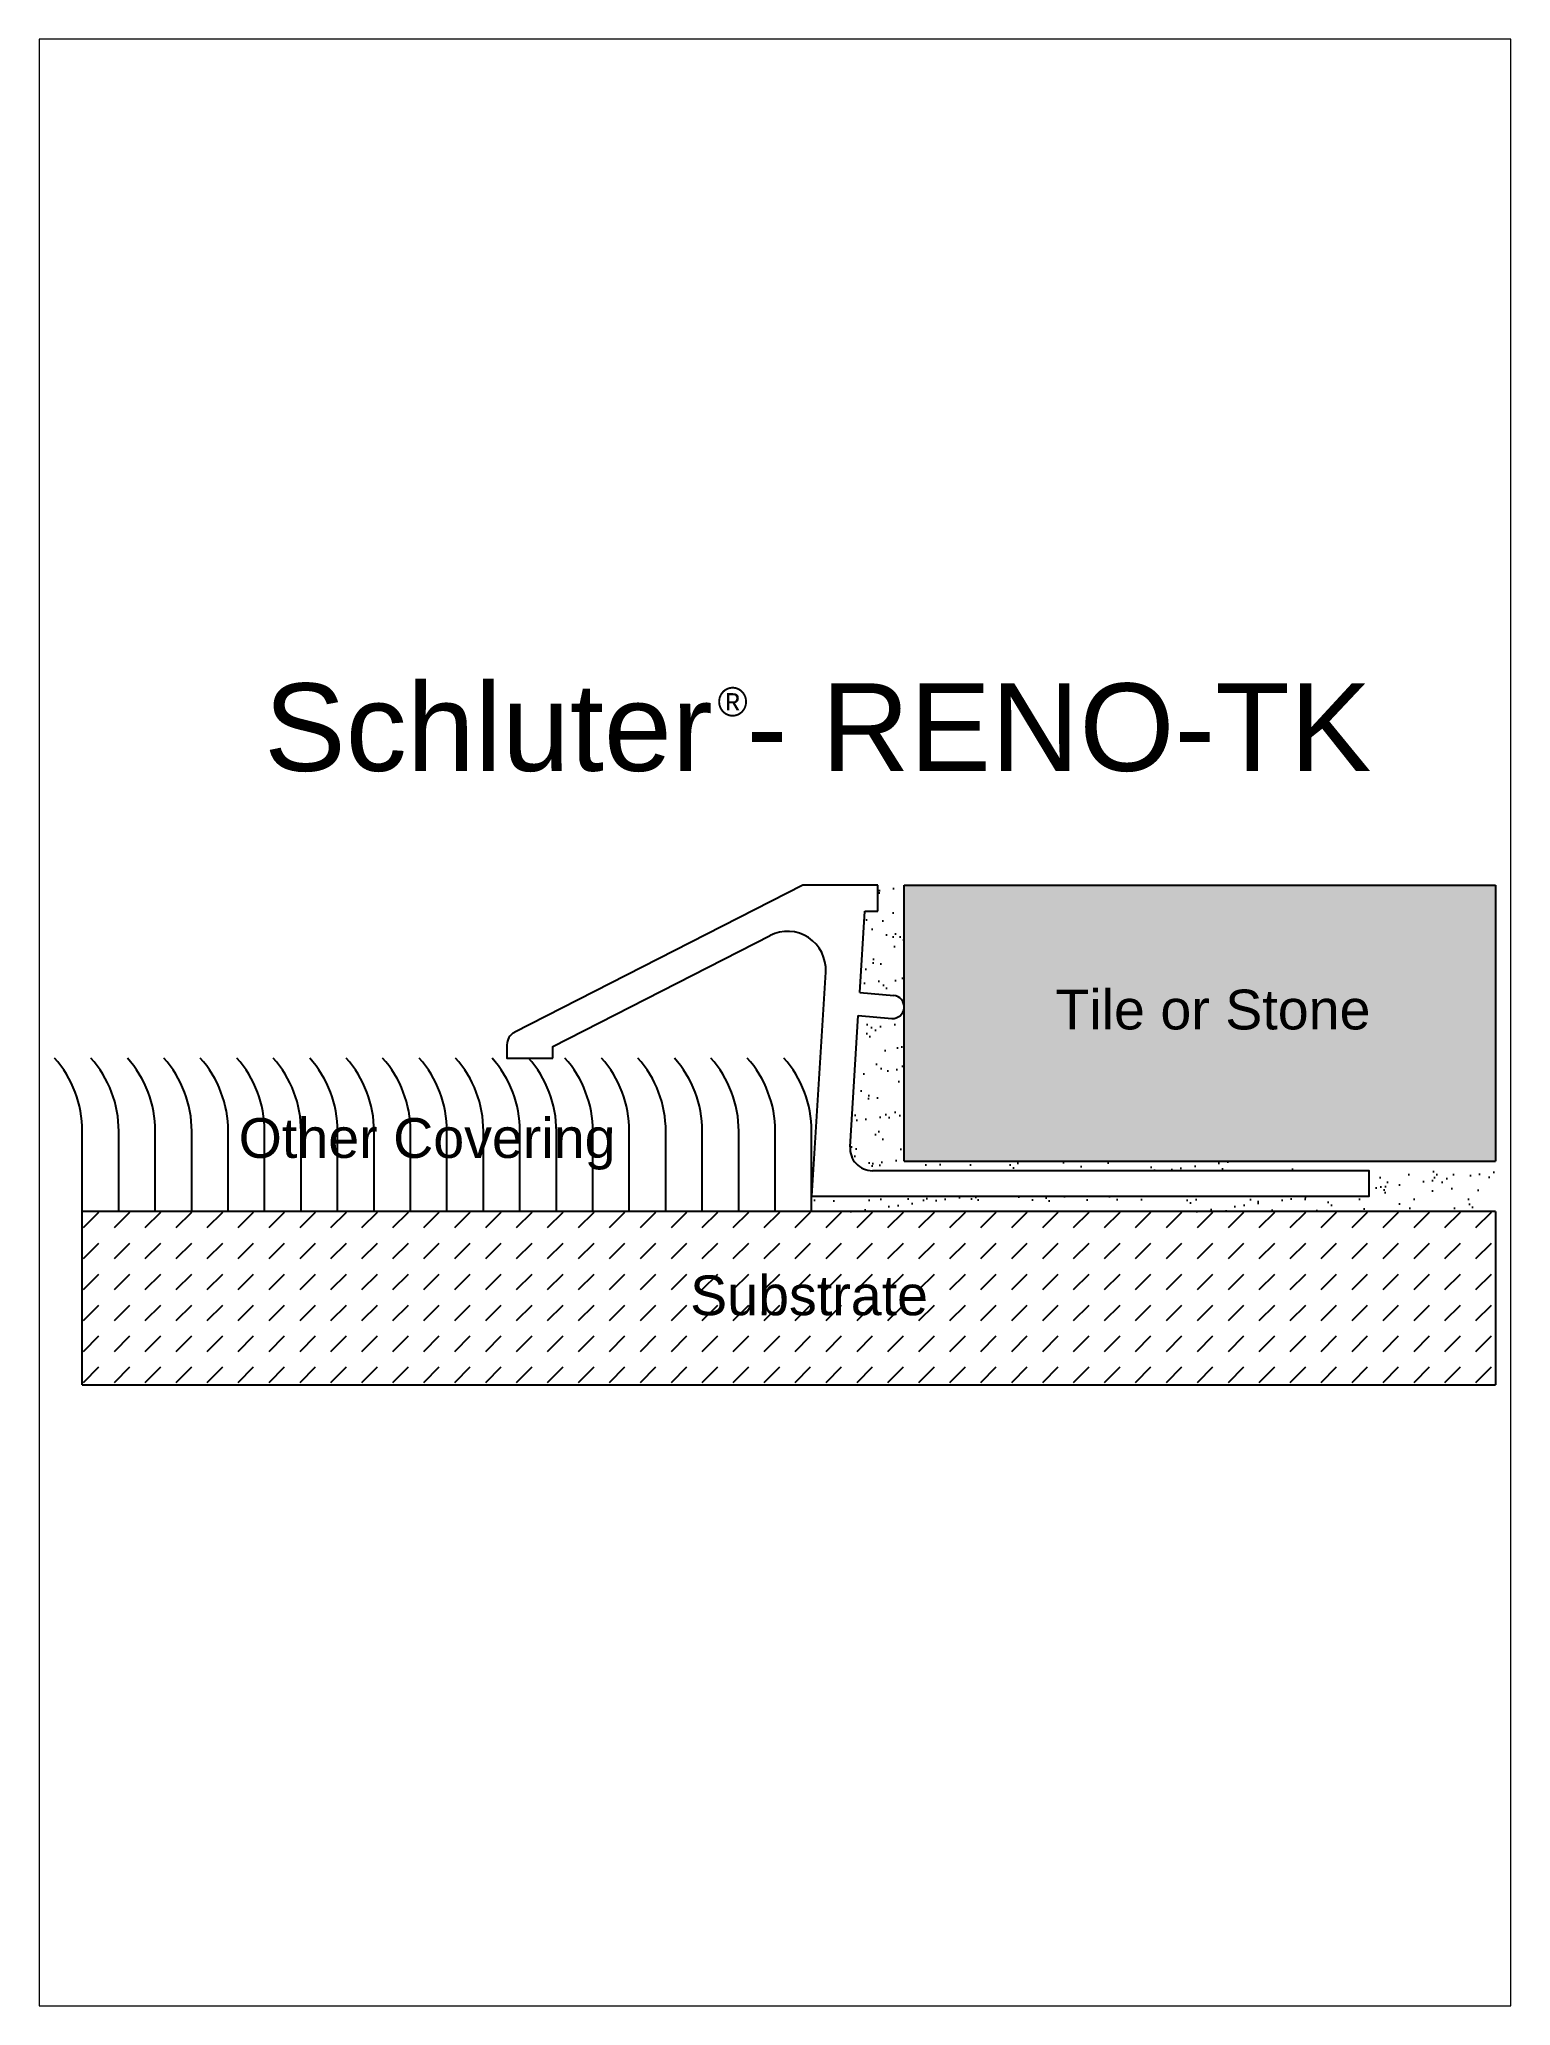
# Paper-space layout 'Layout1' of a CAD drawing. Extents: x 0.79 to 7.14, y 1.06 to 9.54.
# The model-space entities are those that its viewports show. They can reach past a viewport. Long polylines and large blocks are cut down to what shows.
import ezdxf

# ---------------------------------------------------------------- set-up
doc = ezdxf.new("R2010")
doc.units = 0
doc.header["$MEASUREMENT"] = 0
for name, color, linetype in [('HATCH', 7, 'CONTINUOUS'), ('INSTALLED', 7, 'CONTINUOUS'), ('RENO-TK', 7, 'CONTINUOUS'), ('TEXT', 7, 'CONTINUOUS')]:
    doc.layers.add(name, color=color, linetype=linetype)
doc.styles.add('STYLE1', font='ARIAL.TTF')

msp = doc.modelspace()

# ---------------------------------------------------------------- hatches: boundary and pattern name
at = {"layer": 'HATCH', "linetype": 'Continuous'}
h = msp.add_hatch(dxfattribs=at)
h.set_pattern_fill('AR-SAND', color=255, scale=0.03, style=0)
h.paths.add_polyline_path([(4.269, 2.8023, -0.432624), (4.2308, 2.843), (4.2449, 3.0683), (4.3021, 3.0633, 1), (4.3055, 3.1025), (4.2473, 3.1076), (4.2561, 3.2469), (4.2785, 3.2469), (4.2785, 3.2916), (4.3235, 3.2916), (4.3235, 2.8189), (5.3372, 2.8189), (5.3372, 2.7321), (4.1649, 2.7321), (4.1649, 2.7589), (5.1204, 2.7589), (5.1204, 2.8023)])
msp.add_hatch(color=9, dxfattribs=at).paths.add_polyline_path([(4.3235, 3.2916), (4.3235, 2.8189), (5.3372, 2.8189), (5.3372, 3.2916)])
h = msp.add_hatch(dxfattribs=at)
h.set_pattern_fill('DASH', scale=0.3, angle=45, style=0)
h.paths.add_polyline_path([(5.3372, 2.7321), (2.9149, 2.7321), (2.9149, 2.4356), (5.3372, 2.4356)])
h.paths.add_polyline_path([(3.9433, 2.5358), (4.3781, 2.5358), (4.3781, 2.6416), (3.9433, 2.6416)], flags=24)

# ---------------------------------------------------------------- linework, layer by layer
at = {"layer": 'INSTALLED', "color": 1, "linetype": 'Continuous'}
for p, q in [((4.3235, 2.8189), (4.3235, 3.2916)), ((4.3235, 3.2916), (5.3372, 3.2916)), ((5.3372, 3.2916), (5.3372, 2.8189)), ((2.9149, 2.7321), (2.9149, 2.8702)), ((2.9774, 2.7321), (2.9774, 2.8702)), ((3.0399, 2.7321), (3.0399, 2.8702)), ((3.1024, 2.7321), (3.1024, 2.8702)), ((3.1649, 2.7321), (3.1649, 2.8702)), ((3.2274, 2.7321), (3.2274, 2.8702)), ((3.2899, 2.7321), (3.2899, 2.8702)), ((3.3524, 2.7321), (3.3524, 2.8702)), ((3.4149, 2.7321), (3.4149, 2.8702)), ((3.4774, 2.7321), (3.4774, 2.8702)), ((3.5399, 2.7321), (3.5399, 2.8702)), ((3.6024, 2.7321), (3.6024, 2.8702)), ((3.6649, 2.7321), (3.6649, 2.8702)), ((3.7274, 2.7321), (3.7274, 2.8702)), ((3.7899, 2.7321), (3.7899, 2.8702)), ((3.8524, 2.7321), (3.8524, 2.8702)), ((3.9149, 2.7321), (3.9149, 2.8702)), ((3.9774, 2.7321), (3.9774, 2.8702)), ((4.0399, 2.7321), (4.0399, 2.8702)), ((4.1024, 2.7321), (4.1024, 2.8702)), ((4.1649, 2.7321), (4.1649, 2.8702)), ((4.3235, 2.8189), (5.3372, 2.8189)), ((2.9149, 2.4356), (2.9149, 2.7321)), ((5.3372, 2.7321), (2.9149, 2.7321)), ((5.3372, 2.7321), (5.3372, 2.4356)), ((2.9149, 2.4356), (5.3372, 2.4356))]:
    msp.add_line(p, q, dxfattribs=at)
for centre in [(2.7274, 2.8702), (2.7899, 2.8702), (2.8524, 2.8702), (2.9149, 2.8702), (2.9774, 2.8702), (3.0399, 2.8702), (3.1024, 2.8702), (3.1649, 2.8702), (3.2274, 2.8702), (3.2899, 2.8702), (3.3524, 2.8702), (3.4149, 2.8702), (3.4774, 2.8702), (3.5399, 2.8702), (3.6024, 2.8702), (3.6649, 2.8702), (3.7274, 2.8702), (3.7899, 2.8702), (3.8524, 2.8702), (3.9149, 2.8702), (3.9774, 2.8702)]:
    msp.add_arc(centre, 0.1875, 0, 41.8103, dxfattribs=at)
at = {"layer": 'RENO-TK', "color": 7, "linetype": 'Continuous'}
for p, q in [((4.1498, 3.2916), (3.6552, 3.0388)), ((4.2785, 3.2916), (4.1498, 3.2916)), ((4.2785, 3.2469), (4.2785, 3.2916)), ((4.2473, 3.1076), (4.2561, 3.2469)), ((4.2561, 3.2469), (4.2785, 3.2469)), ((4.2473, 3.1076), (4.3055, 3.1025)), ((4.2308, 2.843), (4.2449, 3.0683)), ((4.2449, 3.0683), (4.3021, 3.0633))]:
    msp.add_line(p, q, dxfattribs=at)
for points in [[(3.7211, 2.9952, 0), (3.7211, 3.0148, 0), (4.0936, 3.2052, 0)], [(4.1889, 3.1427, 0), (4.1649, 2.7589, 0), (5.1204, 2.7589, 0), (5.1204, 2.8023, 0), (4.269, 2.8023, 0)], [(3.6425, 3.0181, 0), (3.6425, 2.9952, 0), (3.7211, 2.9952, 0)]]:
    msp.add_polyline3d(points, dxfattribs=at)
for centre, radius, start, end in [((4.1235, 3.1468), 0.0656, 356.4221, 117.0712), ((4.3038, 3.0829), 0.0197, 265, 85), ((3.6658, 3.0181), 0.0232, 117.0712, 180), ((4.269, 2.8406), 0.0383, 176.4221, 270)]:
    msp.add_arc(centre, radius, start, end, dxfattribs=at)

# ---------------------------------------------------------------- texts
at = {"layer": 'TEXT', "color": 7, "linetype": 'Continuous', "style": 'STYLE1'}
for s, height, p in [('Schluter - RENO-TK', 0.15, (3.2265, 3.4872)), ('®', 0.05, (4.0037, 3.5807))]:
    msp.add_text(s, height=height, dxfattribs=at).set_placement(p)
at = {"layer": 'TEXT', "linetype": 'Continuous', "style": 'STYLE1'}
for s, height, p in [('Tile or Stone', 0.068199, (4.5826, 3.0443)), ('Other Covering', 0.068199, (3.1829, 2.8242)), ('Substrate', 0.0682, (3.9566, 2.5546))]:
    msp.add_text(s, height=height, dxfattribs=at).set_placement(p)

psp = doc.layouts.get("Layout1")

# ---------------------------------------------------------------- viewports
at = {"layer": 'RENO-TK', "color": 0, "linetype": 'Continuous'}
psp.add_viewport(center=(3.9688, 5.3021), size=(6.35, 8.48333), view_center_point=(4.1021, 3.0562), view_height=3.36893, dxfattribs=at)

doc.saveas('drawing.dxf')
